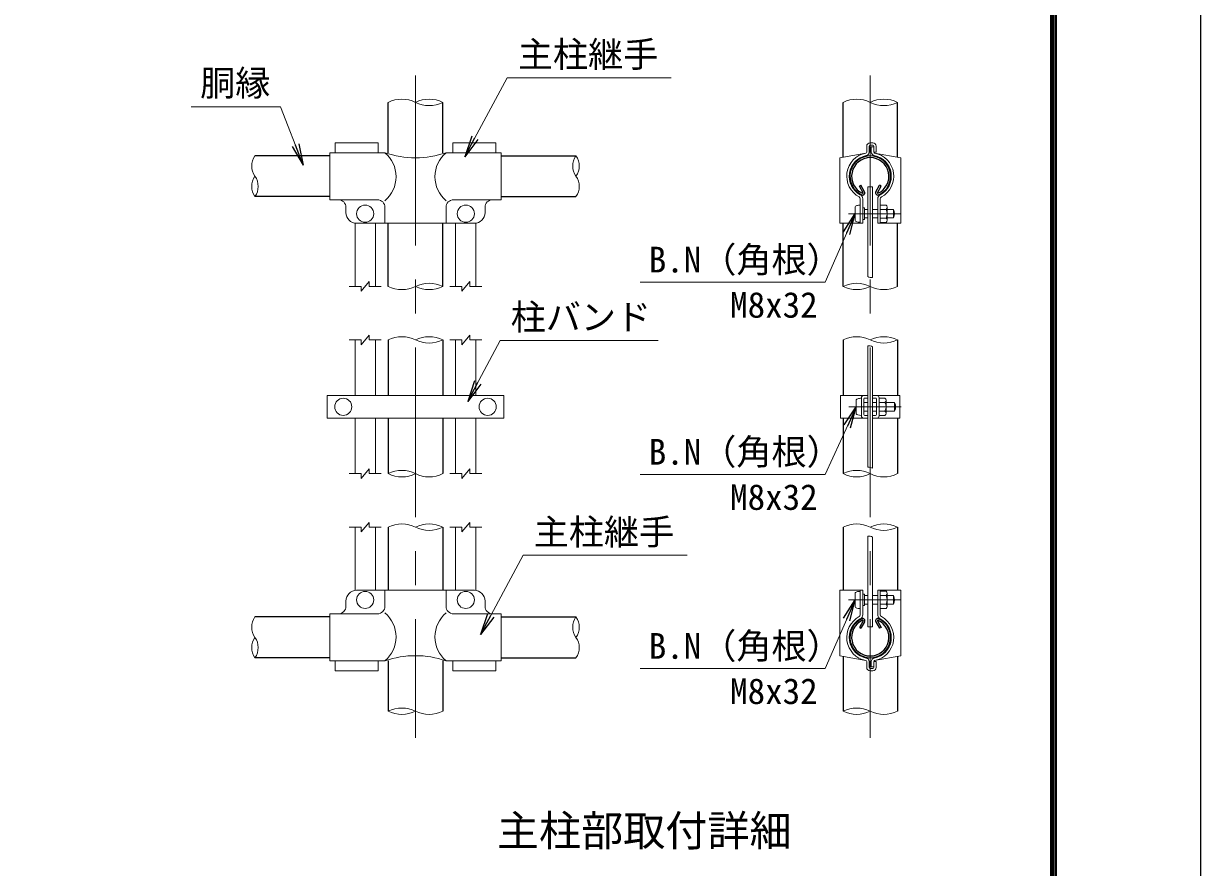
# Model space of a CAD drawing. Units: millimetres, scale not verified. Extents: x -4200 to 4200, y -2970 to 2970.
# Drawn here: x 2001 to 4200, y 331 to 1908 of the extents above; entities that cross this region are included whole.
import ezdxf
from ezdxf.enums import TextEntityAlignment as Align

# ---------------------------------------------------------------- set-up
doc = ezdxf.new("R2010")
doc.units = ezdxf.units.MM
doc.header["$LTSCALE"] = 10
doc.linetypes.add('USER1', pattern=[50.8, 31.75, -6.35, 6.35, -6.35])
for name, color, linetype, lineweight in [('0-0_D-TTL-TXT', 7, 'Continuous', 25), ('0-1_D-BMK', 2, 'USER1', 13), ('0-2_D-STR1', 1, 'Continuous', 25), ('0-3_D-STR-DIM', 7, 'Continuous', 13), ('0-C_D-STR3', 3, 'Continuous', 13), ('0-D_D-STR-TXT', 7, 'Continuous', 13), ('0-E_D-TTL', 7, 'Continuous', 25)]:
    doc.layers.add(name, color=color, linetype=linetype, lineweight=lineweight)
doc.layers.add('0-4_0', color=7, linetype='Continuous')
doc.styles.add('ＭＳ ゴシック', font='')
doc.styles.get('ＭＳ ゴシック').set_extended_font_data('MS Gothic')

# ---------------------------------------------------------------- blocks, each defined once
blk = doc.blocks.new('_Open')
at = {"layer": '0-4_0'}
blk.add_line((-10, 1.667), (0, 0), dxfattribs=at)
blk.add_lwpolyline([(-10, -1.667), (0, 0), (-10, 0)], dxfattribs=at)

msp = doc.modelspace()

# ---------------------------------------------------------------- linework, layer by layer
at = {"layer": '0-1_D-BMK'}
for p, q in [((2733.12, 1810.46), (2733.12, 572.56)), ((3583.12, 1810.46), (3583.12, 572.56)), ((3542.47, 1552.46), (3640.22, 1552.46)), ((3543.04, 1191.56), (3640.8, 1191.56)), ((3542.47, 830.56), (3640.22, 830.56))]:
    msp.add_line(p, q, dxfattribs=at)
at = {"layer": '0-2_D-STR1'}
for p, q in [((2682.32, 1666.46), (2682.32, 1760.46)), ((2783.92, 1666.46), (2783.92, 1760.46)), ((3532.32, 1657.8), (3532.32, 1760.46)), ((3633.92, 1657.8), (3633.92, 1760.46)), ((2573.12, 1660.56), (2433.12, 1660.56)), ((2893.12, 1660.56), (3033.12, 1660.56)), ((2573.12, 1584.36), (2433.12, 1584.36)), ((2893.12, 1584.36), (3033.12, 1584.36)), ((3562.76, 1603.85), (3565.53, 1605.46)), ((3569.77, 1591.7), (3562.76, 1603.85)), ((3572.55, 1593.3), (3565.53, 1605.46)), ((3593.69, 1593.3), (3600.71, 1605.46)), ((3596.47, 1591.7), (3603.49, 1603.85)), ((3603.49, 1603.85), (3600.71, 1605.46)), ((2682.32, 1416.46), (2682.32, 1534.46)), ((2783.92, 1416.46), (2783.92, 1534.46)), ((3532.32, 1416.46), (3532.32, 1534.46)), ((3633.92, 1416.46), (3633.92, 1534.46)), ((2682.32, 1316.56), (2682.32, 1212.55)), ((2783.92, 1316.56), (2783.92, 1212.55)), ((3532.32, 1316.56), (3532.32, 1212.56)), ((3633.92, 1316.56), (3633.92, 1212.56)), ((2682.32, 1170.55), (2682.32, 1066.56)), ((2783.92, 1170.55), (2783.92, 1066.56)), ((3532.32, 1170.56), (3532.32, 1066.56)), ((3633.92, 1170.56), (3633.92, 1066.56)), ((2682.32, 966.56), (2682.32, 848.56)), ((2783.92, 966.56), (2783.92, 848.56)), ((3532.32, 966.56), (3532.32, 848.56)), ((3633.92, 966.56), (3633.92, 848.56)), ((2573.12, 798.66), (2433.12, 798.66)), ((2893.12, 798.66), (3033.12, 798.66)), ((3569.77, 791.32), (3562.76, 779.17)), ((3562.76, 779.17), (3565.53, 777.56)), ((3572.55, 789.72), (3565.53, 777.56)), ((3593.69, 789.72), (3600.71, 777.56)), ((3596.47, 791.32), (3603.49, 779.17)), ((3603.49, 779.17), (3600.71, 777.56)), ((2573.12, 722.46), (2433.12, 722.46)), ((2682.32, 716.56), (2682.32, 622.56)), ((2783.92, 716.56), (2783.92, 622.56)), ((2893.12, 722.46), (3033.12, 722.46)), ((3532.32, 725.22), (3532.32, 622.56)), ((3633.92, 725.22), (3633.92, 622.56))]:
    msp.add_line(p, q, dxfattribs=at)
for centre, radius, start, end in [((3583.12, 1622.36), 38.1, 294.32478, 245.67522), ((3583.12, 1622.36), 34.89, 294.32478, 245.67522), ((3569.08, 1591.3), 4.01, 245.67522, 30), ((3569.08, 1591.3), 0.802, 245.67522, 30), ((3597.16, 1591.3), 4.01, 150, 294.32478), ((3597.16, 1591.3), 0.802, 150, 294.32478), ((3583.12, 760.66), 38.1, 114.32478, 65.67522), ((3583.12, 760.66), 34.89, 114.32478, 65.67522), ((3569.08, 791.72), 4.01, 330, 114.32478), ((3569.08, 791.72), 0.802, 330, 114.32478), ((3597.16, 791.72), 4.01, 65.67522, 210), ((3597.16, 791.72), 0.802, 65.67522, 210)]:
    msp.add_arc(centre, radius, start, end, dxfattribs=at)
at = {"layer": '0-3_D-STR-DIM'}
for p, q in [((2631.62, 1416.46), (2609.12, 1416.46)), ((2646.62, 1425.46), (2631.62, 1407.46)), ((2631.62, 1416.46), (2631.62, 1407.46)), ((2646.62, 1425.46), (2646.62, 1416.46)), ((2669.12, 1416.46), (2646.62, 1416.46)), ((2819.62, 1416.46), (2797.12, 1416.46)), ((2834.62, 1425.46), (2819.62, 1407.46)), ((2819.62, 1416.46), (2819.62, 1407.46)), ((2834.62, 1425.46), (2834.62, 1416.46)), ((2857.12, 1416.46), (2834.62, 1416.46)), ((2631.62, 1307.56), (2646.62, 1325.56)), ((2646.62, 1316.56), (2646.62, 1325.56)), ((2819.62, 1307.56), (2834.62, 1325.56)), ((2834.62, 1316.56), (2834.62, 1325.56)), ((2609.12, 1316.56), (2631.62, 1316.56)), ((2631.62, 1307.56), (2631.62, 1316.56)), ((2646.62, 1316.56), (2669.12, 1316.56)), ((2797.12, 1316.56), (2819.62, 1316.56)), ((2819.62, 1307.56), (2819.62, 1316.56)), ((2834.62, 1316.56), (2857.12, 1316.56)), ((2609.12, 1066.56), (2631.62, 1066.56)), ((2631.62, 1057.56), (2646.62, 1075.56)), ((2631.62, 1057.56), (2631.62, 1066.56)), ((2646.62, 1066.56), (2646.62, 1075.56)), ((2646.62, 1066.56), (2669.12, 1066.56)), ((2797.12, 1066.56), (2819.62, 1066.56)), ((2819.62, 1057.56), (2834.62, 1075.56)), ((2819.62, 1057.56), (2819.62, 1066.56)), ((2834.62, 1066.56), (2834.62, 1075.56)), ((2834.62, 1066.56), (2857.12, 1066.56)), ((2631.62, 957.56), (2646.62, 975.56)), ((2646.62, 966.56), (2646.62, 975.56)), ((2819.62, 957.56), (2834.62, 975.56)), ((2834.62, 966.56), (2834.62, 975.56)), ((2609.12, 966.56), (2631.62, 966.56)), ((2631.62, 957.56), (2631.62, 966.56)), ((2646.62, 966.56), (2669.12, 966.56)), ((2797.12, 966.56), (2819.62, 966.56)), ((2819.62, 957.56), (2819.62, 966.56)), ((2834.62, 966.56), (2857.12, 966.56))]:
    msp.add_line(p, q, dxfattribs=at)
for centre, radius, start, end in [((2707.72, 1709.7), 56.76, 63.4184, 116.5816), ((2758.52, 1709.7), 56.76, 63.4184, 116.5816), ((2758.52, 1811.22), 56.76, 243.4184, 296.5816), ((3557.72, 1709.7), 56.76, 63.4184, 116.5816), ((3608.52, 1709.7), 56.76, 63.4184, 116.5816), ((3608.52, 1811.22), 56.76, 243.4184, 296.5816), ((2460.36, 1641.51), 33.24, 145.03504, 214.96496), ((3060.36, 1641.51), 33.24, 145.03504, 214.96496), ((3005.88, 1641.51), 33.24, 325.03504, 34.96496), ((2460.36, 1603.41), 33.24, 145.03422, 214.96578), ((2405.88, 1603.41), 33.24, 325.03504, 34.96496), ((3005.88, 1603.41), 33.24, 325.03422, 34.96578), ((3586.08, 1448.45), 15.36, 240.95271, 275.76063), ((2707.72, 1467.22), 56.76, 243.4184, 296.5816), ((2758.52, 1365.7), 56.76, 63.4184, 116.5816), ((2758.52, 1467.22), 56.76, 243.4184, 296.5816), ((3557.72, 1365.7), 56.76, 63.4184, 116.5816), ((3557.72, 1467.22), 56.76, 243.4184, 296.5816), ((3608.52, 1467.22), 56.76, 243.4184, 296.5816), ((2707.72, 1265.8), 56.76, 63.4184, 116.5816), ((2758.52, 1265.8), 56.76, 63.4184, 116.5816), ((3557.72, 1265.8), 56.76, 63.4184, 116.5816), ((3608.52, 1265.8), 56.76, 63.4184, 116.5816), ((2758.52, 1367.32), 56.76, 243.4184, 296.5816), ((3580.16, 1290.23), 15.36, 60.95271, 95.76063), ((3608.52, 1367.32), 56.76, 243.4184, 296.5816), ((3580.16, 1063.3), 15.36, 60.95271, 95.76063), ((2707.72, 1015.8), 56.76, 63.4184, 116.5816), ((2707.72, 1117.32), 56.76, 243.4184, 296.5816), ((2758.52, 1117.32), 56.76, 243.4184, 296.5816), ((3557.72, 1015.8), 56.76, 63.4184, 116.5816), ((3557.72, 1117.32), 56.76, 243.4184, 296.5816), ((3608.52, 1117.32), 56.76, 243.4184, 296.5816), ((2707.72, 915.8), 56.76, 63.4184, 116.5816), ((2758.52, 915.8), 56.76, 63.4184, 116.5816), ((3557.72, 915.8), 56.76, 63.4184, 116.5816), ((3608.52, 915.8), 56.76, 63.4184, 116.5816), ((2758.52, 1017.32), 56.76, 243.4184, 296.5816), ((3580.16, 934.57), 15.36, 60.95271, 95.76063), ((3608.52, 1017.32), 56.76, 243.4184, 296.5816), ((2460.36, 779.61), 33.24, 145.03504, 214.96496), ((3060.36, 779.61), 33.24, 145.03504, 214.96496), ((3005.88, 779.61), 33.24, 325.03504, 34.96496), ((2460.36, 741.51), 33.24, 145.03422, 214.96578), ((2405.88, 741.51), 33.24, 325.03504, 34.96496), ((3005.88, 741.51), 33.24, 325.03422, 34.96578), ((2707.72, 571.8), 56.76, 63.4184, 116.5816), ((2707.72, 673.32), 56.76, 243.4184, 296.5816), ((2758.52, 673.32), 56.76, 243.4184, 296.5816), ((3557.72, 571.8), 56.76, 63.4184, 116.5816), ((3557.72, 673.32), 56.76, 243.4184, 296.5816), ((3608.52, 673.32), 56.76, 243.4184, 296.5816)]:
    msp.add_arc(centre, radius, start, end, dxfattribs=at)
at = {"layer": '0-C_D-STR3'}
for p, q in [((2663.12, 1685.06), (2583.12, 1685.06)), ((2583.12, 1666.46), (2583.12, 1685.06)), ((2663.12, 1666.46), (2663.12, 1685.06)), ((2883.12, 1685.06), (2803.12, 1685.06)), ((2803.12, 1666.46), (2803.12, 1685.06)), ((2883.12, 1666.46), (2883.12, 1685.06)), ((3576.52, 1667.65), (3576.52, 1678.46)), ((3581.12, 1667.65), (3581.12, 1678.46)), ((3583.12, 1685.06), (3587.72, 1685.06)), ((3583.12, 1680.46), (3587.72, 1680.46)), ((3585.12, 1667.65), (3585.12, 1677.46)), ((3585.12, 1677.46), (3589.72, 1677.46)), ((3589.72, 1667.65), (3589.72, 1678.46)), ((3594.32, 1667.65), (3594.32, 1678.46)), ((2573.12, 1578.46), (2573.12, 1666.46)), ((2676.02, 1666.46), (2573.12, 1666.46)), ((2893.12, 1666.46), (2790.22, 1666.46)), ((2893.12, 1578.46), (2893.12, 1666.46)), ((3526.02, 1656.63), (3574.9, 1665.68)), ((3526.02, 1534.46), (3526.02, 1656.63)), ((3589.72, 1667.65), (3594.32, 1667.65)), ((3640.22, 1656.63), (3591.35, 1665.68)), ((3640.22, 1534.46), (3640.22, 1656.63)), ((3578.62, 1602.46), (3587.62, 1602.46)), ((3578.62, 1602.46), (3578.62, 1435.02)), ((3587.62, 1602.46), (3587.62, 1433.16)), ((2662.02, 1578.46), (2573.12, 1578.46)), ((2603.12, 1554.46), (2603.12, 1564.46)), ((2676.02, 1534.46), (2676.02, 1564.46)), ((2790.22, 1534.46), (2790.22, 1564.46)), ((2893.12, 1578.46), (2804.22, 1578.46)), ((2863.12, 1554.46), (2863.12, 1564.46)), ((3554.92, 1539.46), (3554.92, 1565.46)), ((3564.52, 1534.46), (3564.52, 1580.11)), ((3569.12, 1534.46), (3569.12, 1580.11)), ((3572.52, 1563.1), (3569.12, 1563.1)), ((3572.52, 1541.82), (3572.52, 1563.1)), ((3597.12, 1534.46), (3597.12, 1580.11)), ((3601.72, 1534.46), (3601.72, 1580.11)), ((3612.72, 1568.66), (3601.72, 1568.66)), ((3614.72, 1540.63), (3614.72, 1564.54)), ((3572.52, 1541.82), (3569.12, 1541.82)), ((3572.52, 1560.46), (3578.62, 1560.46)), ((3572.52, 1544.46), (3578.62, 1544.46)), ((3587.62, 1560.46), (3597.12, 1560.46)), ((3587.62, 1544.46), (3597.12, 1544.46)), ((3612.72, 1560.56), (3601.72, 1560.56)), ((3612.72, 1544.36), (3601.72, 1544.36)), ((3614.72, 1560.46), (3626.52, 1560.46)), ((3614.72, 1544.46), (3626.52, 1544.46)), ((3626.52, 1544.46), (3626.52, 1560.46)), ((2620.12, 1416.46), (2620.12, 1534.69)), ((2623.12, 1534.46), (2843.12, 1534.46)), ((2658.12, 1416.46), (2658.12, 1534.46)), ((2808.12, 1416.46), (2808.12, 1534.46)), ((2846.12, 1416.46), (2846.12, 1534.69)), ((3526.02, 1534.46), (3569.12, 1534.46)), ((3597.12, 1534.46), (3640.22, 1534.46)), ((3612.72, 1536.26), (3601.72, 1536.26)), ((2620.12, 1316.56), (2620.12, 1212.55)), ((2658.12, 1316.56), (2658.12, 1212.55)), ((2808.12, 1316.56), (2808.12, 1212.55)), ((2846.12, 1316.56), (2846.12, 1212.55)), ((3578.62, 1305.52), (3578.62, 1078.58)), ((3587.62, 1303.66), (3587.62, 1076.73)), ((2568.12, 1212.55), (2568.12, 1170.55)), ((2898.12, 1212.55), (2568.12, 1212.55)), ((2898.12, 1212.55), (2898.12, 1170.55)), ((3557.02, 1204.56), (3557.02, 1178.56)), ((3566.62, 1208.56), (3566.62, 1174.56)), ((3566.62, 1207.56), (3566.62, 1175.56)), ((3566.62, 1203.96), (3566.62, 1179.16)), ((3571.22, 1205.96), (3571.22, 1177.16)), ((3571.22, 1199.56), (3578.62, 1199.56)), ((3578.62, 1207.96), (3573.22, 1207.96)), ((3587.62, 1207.96), (3593.02, 1207.96)), ((3587.62, 1199.56), (3595.02, 1199.56)), ((3595.02, 1205.96), (3595.02, 1177.16)), ((3599.62, 1208.56), (3599.62, 1174.56)), ((3610.62, 1207.76), (3599.62, 1207.76)), ((3610.62, 1199.66), (3599.62, 1199.66)), ((3612.62, 1203.39), (3612.62, 1179.48)), ((3612.62, 1199.56), (3628.62, 1199.56)), ((3628.62, 1199.56), (3628.62, 1183.56)), ((2898.12, 1170.55), (2568.12, 1170.55)), ((2620.12, 1170.55), (2620.12, 1066.56)), ((2658.12, 1170.55), (2658.12, 1066.56)), ((2808.12, 1170.55), (2808.12, 1066.56)), ((2846.12, 1170.55), (2846.12, 1066.56)), ((3578.62, 1170.56), (3527.72, 1170.56)), ((3571.22, 1183.56), (3578.62, 1183.56)), ((3578.62, 1175.16), (3573.22, 1175.16)), ((3587.62, 1183.56), (3595.02, 1183.56)), ((3587.62, 1175.16), (3593.02, 1175.16)), ((3587.62, 1170.56), (3638.52, 1170.56)), ((3610.62, 1183.46), (3599.62, 1183.46)), ((3610.62, 1175.36), (3599.62, 1175.36)), ((3612.62, 1183.56), (3628.62, 1183.56)), ((2620.12, 966.56), (2620.12, 848.33)), ((2658.12, 966.56), (2658.12, 848.56)), ((2808.12, 966.56), (2808.12, 848.56)), ((2846.12, 966.56), (2846.12, 848.33)), ((3578.62, 780.56), (3578.62, 949.85)), ((3587.62, 780.56), (3587.62, 948)), ((2623.12, 848.56), (2843.12, 848.56)), ((2676.02, 848.56), (2676.02, 818.56)), ((2790.22, 848.56), (2790.22, 818.56)), ((3526.02, 848.56), (3526.02, 726.39)), ((3526.02, 848.56), (3569.12, 848.56)), ((3554.92, 843.56), (3554.92, 817.56)), ((3564.52, 848.56), (3564.52, 802.91)), ((3569.12, 848.56), (3569.12, 802.91)), ((3572.52, 841.2), (3569.12, 841.2)), ((3572.52, 841.2), (3572.52, 819.92)), ((3572.52, 838.56), (3578.62, 838.56)), ((3587.62, 838.56), (3597.12, 838.56)), ((3597.12, 848.56), (3597.12, 802.91)), ((3597.12, 848.56), (3640.22, 848.56)), ((3601.72, 848.56), (3601.72, 802.91)), ((3612.72, 846.76), (3601.72, 846.76)), ((3612.72, 838.66), (3601.72, 838.66)), ((3614.72, 842.39), (3614.72, 818.48)), ((3614.72, 838.56), (3626.52, 838.56)), ((3626.52, 838.56), (3626.52, 822.56)), ((3640.22, 848.56), (3640.22, 726.39)), ((2603.12, 828.56), (2603.12, 818.56)), ((2863.12, 828.56), (2863.12, 818.56)), ((3572.52, 819.92), (3569.12, 819.92)), ((3572.52, 822.56), (3578.62, 822.56)), ((3587.62, 822.56), (3597.12, 822.56)), ((3612.72, 822.46), (3601.72, 822.46)), ((3612.72, 814.36), (3601.72, 814.36)), ((3614.72, 822.56), (3626.52, 822.56)), ((2573.12, 804.56), (2573.12, 716.56)), ((2662.02, 804.56), (2573.12, 804.56)), ((2893.12, 804.56), (2804.22, 804.56)), ((2893.12, 804.56), (2893.12, 716.56)), ((3578.62, 780.56), (3587.62, 780.56)), ((3526.02, 726.39), (3574.9, 717.34)), ((3640.22, 726.39), (3591.35, 717.34)), ((2676.02, 716.56), (2573.12, 716.56)), ((2583.12, 716.56), (2583.12, 697.96)), ((2663.12, 716.56), (2663.12, 697.96)), ((2893.12, 716.56), (2790.22, 716.56)), ((2803.12, 716.56), (2803.12, 697.96)), ((2883.12, 716.56), (2883.12, 697.96)), ((3576.52, 715.37), (3576.52, 704.56)), ((3581.12, 715.37), (3581.12, 704.56)), ((3585.12, 715.37), (3585.12, 705.56)), ((3585.12, 705.56), (3589.72, 705.56)), ((3589.72, 715.37), (3589.72, 704.56)), ((3589.72, 715.37), (3594.32, 715.37)), ((3594.32, 715.37), (3594.32, 704.56)), ((2663.12, 697.96), (2583.12, 697.96)), ((2883.12, 697.96), (2803.12, 697.96)), ((3583.12, 702.56), (3587.72, 702.56)), ((3583.12, 697.96), (3587.72, 697.96))]:
    msp.add_line(p, q, dxfattribs=at)
for points in [[(3578.62, 1212.56), (3527.72, 1212.56), (3527.72, 1170.56)], [(3587.62, 1212.56), (3638.52, 1212.56), (3638.52, 1170.56)]]:
    msp.add_lwpolyline(points, dxfattribs=at)
for centre in [(2639.12, 1552.46), (2827.12, 1552.46), (2598.12, 1191.55), (2868.12, 1191.55), (2639.12, 830.56), (2827.12, 830.56)]:
    msp.add_circle(centre, 16, dxfattribs=at)
for centre, radius, start, end in [((3583.12, 1678.46), 6.6, 90, 180), ((3583.12, 1678.46), 2, 90, 180), ((3587.72, 1678.46), 6.6, 0, 90), ((3587.72, 1678.46), 2, 0, 90), ((2733.12, 1827.43), 170.8, 250.46947, 289.53053), ((2637.77, 1621.58), 58.97, 310.4464, 49.5536), ((2828.48, 1621.58), 58.97, 130.4464, 229.5536), ((3583.12, 1622.46), 44, 100.77522, 241.9116), ((3583.12, 1622.46), 39.4, 100.77522, 241.9116), ((3574.52, 1667.65), 2, 280.77522, 0), ((3574.52, 1667.65), 6.6, 280.77522, 0), ((3591.72, 1667.65), 6.6, 180, 259.22478), ((3591.72, 1667.65), 2, 180, 259.22478), ((3583.12, 1622.46), 39.4, 298.0884, 79.22478), ((3583.12, 1622.46), 44, 298.0884, 79.22478), ((3560.52, 1580.11), 8.6, 0, 61.9116), ((3605.72, 1580.11), 8.6, 118.0884, 180), ((2589.12, 1564.46), 14, 0, 90), ((2662.02, 1564.46), 14, 0, 90), ((2804.22, 1564.46), 14, 90, 180), ((2877.12, 1564.46), 14, 90, 180), ((3560.52, 1580.11), 4, 0, 61.9116), ((3605.72, 1580.11), 4, 118.0884, 180), ((3609.62, 1564.61), 5.1, 307.42505, 52.57495), ((2623.12, 1554.46), 20, 180, 270), ((2843.12, 1554.46), 20, 270, 0), ((3597.32, 1552.46), 17.4, 332.26063, 27.73937), ((3609.65, 1540.31), 5.08, 307.21089, 52.78911), ((3611.52, 1552.46), 17, 331.92751, 28.07249), ((3570.62, 1208.56), 4, 90, 180), ((3595.62, 1208.56), 4, 0, 90), ((3573.22, 1205.96), 2, 90, 180), ((3593.02, 1205.96), 2, 0, 90), ((3595.22, 1191.56), 17.4, 332.26063, 27.73937), ((3607.55, 1203.71), 5.08, 307.21089, 52.78911), ((3613.62, 1191.56), 17, 331.92751, 28.07249), ((3570.62, 1174.56), 4, 180, 270), ((3573.22, 1177.16), 2, 180, 270), ((3593.02, 1177.16), 2, 270, 0), ((3595.62, 1174.56), 4, 270, 0), ((3607.52, 1179.41), 5.1, 307.42505, 52.57495), ((2623.12, 828.56), 20, 90, 180), ((2843.12, 828.56), 20, 0, 90), ((3597.32, 830.56), 17.4, 332.26063, 27.73937), ((3609.65, 842.71), 5.08, 307.21089, 52.78911), ((3611.52, 830.56), 17, 331.92751, 28.07249), ((2589.12, 818.56), 14, 270, 0), ((2662.02, 818.56), 14, 270, 0), ((2804.22, 818.56), 14, 180, 270), ((2877.12, 818.56), 14, 180, 270), ((3609.62, 818.41), 5.1, 307.42505, 52.57495), ((2637.77, 761.44), 58.97, 310.4464, 49.5536), ((2828.48, 761.44), 58.97, 130.4464, 229.5536), ((3583.12, 760.56), 44, 118.0884, 259.22478), ((3583.12, 760.56), 39.4, 118.0884, 259.22478), ((3560.52, 802.91), 4, 298.0884, 0), ((3560.52, 802.91), 8.6, 298.0884, 0), ((3583.12, 760.56), 39.4, 280.77522, 61.9116), ((3583.12, 760.56), 44, 280.77522, 61.9116), ((3605.72, 802.91), 8.6, 180, 241.9116), ((3605.72, 802.91), 4, 180, 241.9116), ((2733.12, 555.59), 170.8, 70.46947, 109.53053), ((3574.52, 715.37), 2, 0, 79.22478), ((3574.52, 715.37), 6.6, 0, 79.22478), ((3583.12, 704.56), 6.6, 180, 270), ((3583.12, 704.56), 2, 180, 270), ((3591.72, 715.37), 6.6, 100.77522, 180), ((3587.72, 704.56), 6.6, 270, 0), ((3587.72, 704.56), 2, 270, 0), ((3591.72, 715.37), 2, 100.77522, 180)]:
    msp.add_arc(centre, radius, start, end, dxfattribs=at)
for centre, start_param, end_param in [((3564.52, 1565.46), 1.5707963, 3.1415927), ((3564.52, 1539.46), 3.1415927, 4.712389), ((3566.62, 1204.56), 1.5707963, 3.1415927), ((3566.62, 1178.56), 3.1415927, 4.712389), ((3564.52, 843.56), 1.5707963, 3.1415927), ((3564.52, 817.56), 3.1415927, 4.712389)]:
    msp.add_ellipse(centre, major_axis=(9.6, 0), ratio=0.3125, start_param=start_param, end_param=end_param, dxfattribs=at)
at = {"layer": '0-D_D-STR-TXT'}
for points in [[(3211.04, 1806.57), (2904.56, 1806.57), (2826.07, 1660.57)], [(2313.66, 1751.94), (2480.69, 1751.94), (2522.67, 1645.07)], [(3152.91, 1424.22), (3498.98, 1424.22), (3554.12, 1550.73)], [(3186.71, 1315.69), (2891.15, 1315.69), (2831.59, 1203.35)], [(3152.91, 1065.04), (3498.98, 1065.04), (3556.19, 1189.74)], [(3240.79, 913.99), (2934.31, 913.99), (2855.82, 767.98)], [(3152.91, 702.22), (3498.98, 702.22), (3554.12, 828.73)]]:
    msp.add_lwpolyline(points, dxfattribs=at)
at = {"layer": '0-E_D-TTL', "color": 2}
msp.add_lwpolyline([(-4199.68, 2970.23), (4200.32, 2970.23), (4200.32, -2969.77), (-4199.68, -2969.77)], close=True, dxfattribs=at)
at = {"layer": '0-E_D-TTL'}
for points in [[(-3929.68, 2750.23), (3930.32, 2750.23), (3930.32, -2749.77), (-3929.68, -2749.77)], [(-3927.18, 2747.73), (3927.82, 2747.73), (3927.82, -2747.27), (-3927.18, -2747.27)], [(-3924.68, 2745.23), (3925.32, 2745.23), (3925.32, -2744.77), (-3924.68, -2744.77)], [(-3922.18, 2742.73), (3922.82, 2742.73), (3922.82, -2742.27), (-3922.18, -2742.27)], [(-3919.68, 2740.23), (3920.32, 2740.23), (3920.32, -2739.77), (-3919.68, -2739.77)]]:
    msp.add_lwpolyline(points, close=True, dxfattribs=at)

# ---------------------------------------------------------------- block references
at = {"layer": '0-D_D-STR-TXT', "xscale": 4, "yscale": 4}
for p, rotation in [((2825.13, 1658.81), 241.73951), ((2523.4, 1643.21), 291.44911), ((3554.92, 1552.56), 66.44646), ((2830.66, 1201.58), 242.07069), ((3557.02, 1191.56), 65.35483), ((3554.92, 830.56), 66.44646), ((2854.88, 766.22), 241.73951)]:
    msp.add_blockref('_Open', p, dxfattribs=dict(at, rotation=rotation))

# ---------------------------------------------------------------- texts
at = {"layer": '0-0_D-TTL-TXT', "style": 'ＭＳ ゴシック'}
msp.add_text('主柱部取付詳細', height=57.7, dxfattribs=at).set_placement((2885.23, 353.13), align=Align.BOTTOM_LEFT)
at = {"layer": '0-D_D-STR-TXT', "style": 'ＭＳ ゴシック'}
for s, p in [('主柱継手', (2924.49, 1811.76)), ('胴縁', (2330.59, 1758.23)), ('B.N（角根）', (3169.15, 1428.16)), ('柱バンド', (2911.07, 1320.87)), ('M8x32', (3321.24, 1343.58)), ('B.N（角根）', (3169.15, 1068.98)), ('M8x32', (3321.24, 984.4)), ('主柱継手', (2954.24, 919.17)), ('B.N（角根）', (3169.15, 706.16)), ('M8x32', (3321.24, 621.58))]:
    msp.add_text(s, height=48.09, dxfattribs=at).set_placement(p, align=Align.BOTTOM_LEFT)

doc.saveas('drawing.dxf')
